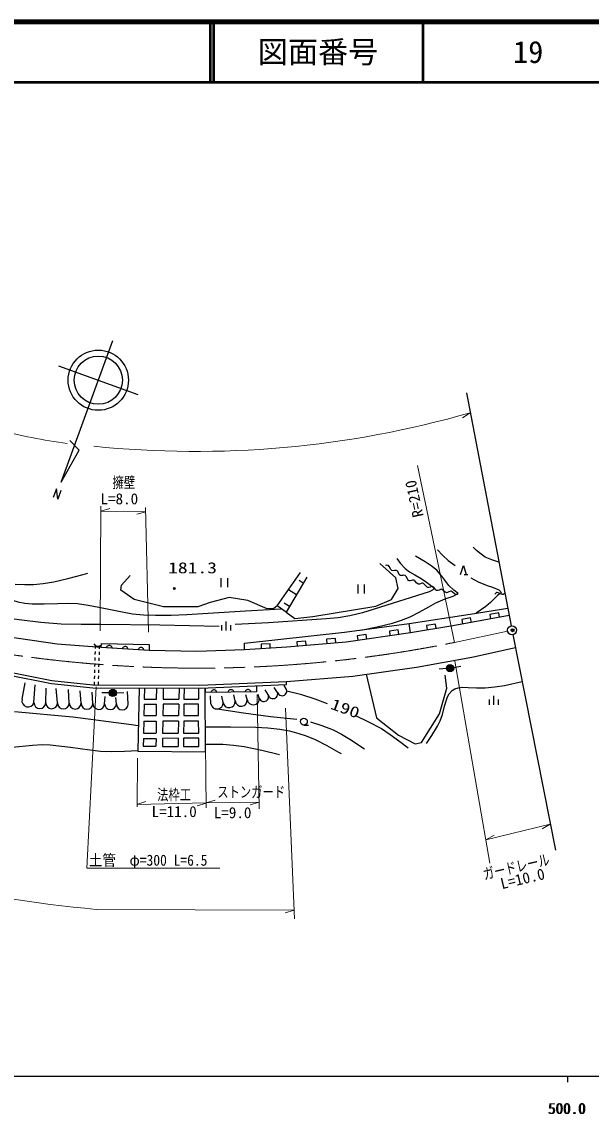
# Model space of a CAD drawing. Units: millimetres, scale not verified. Extents: x 40000 to 680000, y 20000 to 380000.
# Drawn here: x 477476 to 571934, y 198715 to 380000 of the extents above; entities that cross this region are included whole.
import ezdxf
from ezdxf.enums import TextEntityAlignment as Align

# ---------------------------------------------------------------- set-up
doc = ezdxf.new("R2010")
doc.units = ezdxf.units.MM
doc.header["$LTSCALE"] = 1000
doc.header["$PDMODE"] = 32
doc.header["$PDSIZE"] = 500
doc.linetypes.add('CHAIN', pattern=[18.5, 12, -1.5, 3.5, -1.5])
for name, color, linetype, lineweight in [('M-BGD', 7, 'Continuous', 25), ('M-BMK', 2, 'CHAIN', 13), ('M-BMK-OTRS', 5, 'Continuous', 25), ('M-BMK-SRVR', 3, 'Continuous', 25), ('M-STR-HTXT', 7, 'Continuous', 13), ('M-TTL', 2, 'Continuous', 140), ('M-TTL-BAND', 7, 'Continuous', 25), ('M-TTL-LINE', 7, 'Continuous', 50)]:
    doc.layers.add(name, color=color, linetype=linetype, lineweight=lineweight)
doc.layers.add('M-OTRS', color=6, linetype='Continuous')
doc.layers.add('M-TTL-TXT', color=7, linetype='Continuous')
doc.styles.add('ＭＳ ゴシック', font='')
doc.styles.get('ＭＳ ゴシック').set_extended_font_data('MS Gothic')

msp = doc.modelspace()

# ---------------------------------------------------------------- linework, layer by layer
at = {"layer": 'M-BGD'}
for p, q in [((539515, 287729), (536882, 290094)), ((519860, 283058), (523713, 288589)), ((538034, 289825), (537819, 289795)), ((538215, 289798), (538034, 289825)), ((538303, 289746), (538215, 289798)), ((538415, 289601), (538303, 289746)), ((538687, 289125), (538415, 289601)), ((538799, 288980), (538687, 289125)), ((538887, 288929), (538799, 288980)), ((539068, 288901), (538887, 288929)), ((539284, 288932), (539068, 288901)), ((539487, 288961), (539284, 288932)), ((539657, 288935), (539487, 288961)), ((539740, 288886), (539657, 288935)), ((539845, 288750), (539740, 288886)), ((540101, 288302), (539845, 288750)), ((540207, 288166), (540101, 288302)), ((550284, 288299), (550734, 289799)), ((550734, 289799), (551184, 288299)), ((550884, 288299), (551484, 288299)), ((493876, 285684), (494029, 286523)), ((494029, 286523), (495441, 288087)), ((510488, 287657), (510488, 286157)), ((511628, 286157), (511628, 287657)), ((524743, 287826), (521310, 282028)), ((524171, 286860), (523465, 287278)), ((533213, 286632), (533213, 285132)), ((534353, 285132), (534353, 286632)), ((539934, 285974), (539515, 287729)), ((540289, 288117), (540207, 288166)), ((540460, 288091), (540289, 288117)), ((540662, 288120), (540460, 288091)), ((540878, 288151), (540662, 288120)), ((541059, 288123), (540878, 288151)), ((541147, 288072), (541059, 288123)), ((541259, 287927), (541147, 288072)), ((541531, 287451), (541259, 287927)), ((541643, 287306), (541531, 287451)), ((541731, 287254), (541643, 287306)), ((541912, 287226), (541731, 287254)), ((542127, 287257), (541912, 287226)), ((542303, 287337), (542111, 287267)), ((542475, 287346), (542303, 287337)), ((542566, 287315), (542475, 287346)), ((542697, 287203), (542566, 287315)), ((543039, 286816), (542697, 287203)), ((543170, 286704), (543039, 286816)), ((543261, 286673), (543170, 286704)), ((543433, 286682), (543261, 286673)), ((543625, 286752), (543433, 286682)), ((543830, 286826), (543625, 286752)), ((544013, 286835), (543830, 286826)), ((544110, 286803), (544013, 286835)), ((544249, 286684), (544110, 286803)), ((544612, 286273), (544249, 286684)), ((496089, 284119), (493876, 285684)), ((523026, 284927), (521706, 285708)), ((538790, 284105), (539934, 285974)), ((544751, 286154), (544612, 286273)), ((544847, 286121), (544751, 286154)), ((545030, 286130), (544847, 286121)), ((545235, 286204), (545030, 286130)), ((545427, 286274), (545235, 286204)), ((545600, 286283), (545427, 286274)), ((545690, 286252), (545600, 286283)), ((545821, 286140), (545690, 286252)), ((546163, 285753), (545821, 286140)), ((546294, 285641), (546163, 285753)), ((546385, 285610), (546294, 285641)), ((546557, 285619), (546385, 285610)), ((546750, 285689), (546557, 285619)), ((546918, 285788), (546736, 285694)), ((547088, 285819), (546918, 285788)), ((547182, 285800), (547088, 285819)), ((547326, 285706), (547182, 285800)), ((547715, 285367), (547326, 285706)), ((547860, 285273), (547715, 285367)), ((547954, 285254), (547860, 285273)), ((548123, 285286), (547954, 285254)), ((548305, 285380), (548123, 285286)), ((548487, 285474), (548305, 285380)), ((548657, 285505), (548487, 285474)), ((548751, 285486), (548657, 285505)), ((548895, 285392), (548751, 285486)), ((549284, 285053), (548895, 285392)), ((549428, 284959), (549284, 285053)), ((549523, 284940), (549428, 284959)), ((549692, 284972), (549523, 284940)), ((549874, 285066), (549692, 284972)), ((556092, 285181), (555940, 285026)), ((556253, 285269), (556092, 285181)), ((556354, 285281), (556253, 285269)), ((556531, 285234), (556354, 285281)), ((557036, 285020), (556531, 285234)), ((557213, 284973), (557036, 285020)), ((557314, 284985), (557213, 284973)), ((557475, 285073), (557314, 284985)), ((557628, 285228), (557475, 285073)), ((500972, 282937), (496089, 284119)), ((506669, 282922), (500972, 282937)), ((508729, 283647), (506669, 282922)), ((511895, 284487), (508729, 283647)), ((514985, 283991), (511895, 284487)), ((518189, 282579), (514985, 283991)), ((519860, 283058), (519296, 282617)), ((521310, 282028), (519860, 283058)), ((521882, 282994), (521004, 283514)), ((525781, 281282), (536196, 283037)), ((536196, 283037), (538790, 284105)), ((519296, 282617), (518189, 282579)), ((521310, 282028), (522767, 280977)), ((522767, 280977), (525781, 281282)), ((541729, 280173), (551863, 281723)), ((558324, 281489), (549002, 279756)), ((551932, 281064), (550458, 280790)), ((551863, 281723), (558091, 282705)), ((552070, 280326), (551932, 281064)), ((556594, 281930), (555119, 281656)), ((555119, 281656), (555256, 280919)), ((556731, 281193), (556594, 281930)), ((510587, 279866), (510587, 278966)), ((511337, 280466), (511337, 278966)), ((512087, 279866), (512087, 278966)), ((530992, 278684), (541729, 280173)), ((541968, 278624), (541729, 280173)), ((549002, 279756), (541968, 278624)), ((546106, 280050), (544625, 279811)), ((544625, 279811), (544744, 279071)), ((546225, 279309), (546106, 280050)), ((550458, 280790), (550595, 280052)), ((483341, 276740), (474639, 277993)), ((514432, 276868), (530992, 278684)), ((529521, 277670), (528026, 277538)), ((528026, 277538), (528092, 276791)), ((529586, 276923), (529521, 277670)), ((541968, 278624), (531298, 277074)), ((534600, 278311), (533115, 278096)), ((533115, 278096), (533223, 277353)), ((534708, 277569), (534600, 278311)), ((539935, 279086), (538450, 278870)), ((538450, 278870), (538558, 278128)), ((540043, 278344), (539935, 279086)), ((490645, 276138), (483341, 276740)), ((489685, 275982), (489699, 276500)), ((490349, 276412), (490331, 275937)), ((490645, 276138), (490706, 276840)), ((498580, 275680), (490645, 276138)), ((490706, 276840), (498611, 276657)), ((491516, 276208), (491469, 276090)), ((491581, 276304), (491516, 276208)), ((491687, 276398), (491581, 276304)), ((491790, 276452), (491687, 276398)), ((491912, 276485), (491790, 276452)), ((492072, 276476), (491912, 276485)), ((492189, 276429), (492072, 276476)), ((492286, 276364), (492189, 276429)), ((492380, 276258), (492286, 276364)), ((492434, 276155), (492380, 276258)), ((492467, 276033), (492434, 276155)), ((494161, 276055), (494114, 275938)), ((494226, 276152), (494161, 276055)), ((494332, 276246), (494226, 276152)), ((494435, 276300), (494332, 276246)), ((494557, 276333), (494435, 276300)), ((494717, 276324), (494557, 276333)), ((494834, 276277), (494717, 276324)), ((494931, 276211), (494834, 276277)), ((495025, 276106), (494931, 276211)), ((495079, 276002), (495025, 276106)), ((495112, 275880), (495079, 276002)), ((496806, 275903), (496759, 275785)), ((496871, 275999), (496806, 275903)), ((496977, 276093), (496871, 275999)), ((497080, 276147), (496977, 276093)), ((497202, 276180), (497080, 276147)), ((497362, 276171), (497202, 276180)), ((497479, 276124), (497362, 276171)), ((497576, 276059), (497479, 276124)), ((497670, 275953), (497576, 276059)), ((497724, 275850), (497670, 275953)), ((497757, 275728), (497724, 275850)), ((498611, 276657), (498580, 275680)), ((506516, 275522), (498580, 275680)), ((514432, 275800), (506516, 275522)), ((514432, 275800), (514432, 276868)), ((521464, 276206), (514432, 275800)), ((518653, 276795), (517156, 276708)), ((517156, 276708), (517199, 275959)), ((518697, 276046), (518653, 276795)), ((531298, 277074), (521464, 276206)), ((524603, 277236), (523109, 277104)), ((523109, 277104), (523175, 276357)), ((524669, 276489), (524603, 277236)), ((552161, 274570), (559359, 276177)), ((489632, 273983), (489645, 274483)), ((489658, 274983), (489672, 275483)), ((490276, 274438), (490258, 273938)), ((490313, 275437), (490295, 274937)), ((542981, 272901), (552161, 274570)), ((475253, 272106), (482477, 270682)), ((489579, 271984), (489592, 272484)), ((489605, 272984), (489619, 273483)), ((490202, 272439), (490184, 271939)), ((490239, 273438), (490221, 272939)), ((532387, 271426), (542981, 272901)), ((547931, 272669), (546737, 272546)), ((549118, 272837), (550298, 273052)), ((475157, 271615), (482402, 270187)), ((477517, 267567), (478048, 270292)), ((482402, 270187), (489245, 269467)), ((482477, 270682), (489272, 269967)), ((489525, 269966), (489539, 270484)), ((489552, 270984), (489566, 271484)), ((490129, 270440), (490111, 269965)), ((490166, 271440), (490147, 270940)), ((507027, 269921), (521365, 270527)), ((521365, 270527), (532387, 271426)), ((521386, 270028), (521365, 270527)), ((534624, 271737), (536325, 264476)), ((547968, 269413), (547688, 271555)), ((479487, 267026), (479696, 269956)), ((481441, 266995), (481484, 269421)), ((483395, 266964), (483193, 269360)), ((485349, 266933), (485208, 269207)), ((487304, 266903), (487130, 268994)), ((489258, 266872), (489145, 268750)), ((489245, 269467), (507037, 269421)), ((489272, 269967), (507027, 269921)), ((491973, 268613), (490773, 268613)), ((493172, 268641), (494371, 268698)), ((495121, 266780), (495017, 268879)), ((496914, 269447), (496725, 258949)), ((497817, 269445), (497780, 267577)), ((499838, 267581), (499875, 269439)), ((500945, 269437), (500908, 267584)), ((503574, 269430), (503538, 267589)), ((504410, 269428), (504373, 267591)), ((506784, 269421), (506792, 267596)), ((507037, 269421), (521386, 270028)), ((507950, 258852), (507899, 269484)), ((507927, 268695), (507925, 269458)), ((516411, 268787), (507927, 268695)), ((508880, 268825), (508841, 268705)), ((508939, 268926), (508880, 268825)), ((509038, 269027), (508939, 268926)), ((509137, 269088), (509038, 269027)), ((509257, 269129), (509137, 269088)), ((509417, 269131), (509257, 269129)), ((509537, 269092), (509417, 269131)), ((509638, 269034), (509537, 269092)), ((509739, 268935), (509638, 269034)), ((509800, 268835), (509739, 268935)), ((509841, 268716), (509800, 268835)), ((511708, 268856), (511669, 268735)), ((511767, 268956), (511708, 268856)), ((511866, 269058), (511767, 268956)), ((511965, 269119), (511866, 269058)), ((512085, 269160), (511965, 269119)), ((512245, 269162), (512085, 269160)), ((512365, 269123), (512245, 269162)), ((512466, 269064), (512365, 269123)), ((512567, 268965), (512466, 269064)), ((512628, 268866), (512567, 268965)), ((512669, 268746), (512628, 268866)), ((514536, 268886), (514497, 268766)), ((514595, 268987), (514536, 268886)), ((514694, 269088), (514595, 268987)), ((514793, 269149), (514694, 269088)), ((514913, 269190), (514793, 269149)), ((515073, 269192), (514913, 269190)), ((515193, 269153), (515073, 269192)), ((515294, 269095), (515193, 269153)), ((515395, 268996), (515294, 269095)), ((515456, 268896), (515395, 268996)), ((515497, 268777), (515456, 268896)), ((516408, 269817), (516411, 268787)), ((516874, 267755), (516663, 268358)), ((518385, 268232), (517845, 269121)), ((519895, 268709), (519333, 269540)), ((521405, 269186), (521012, 269845)), ((546757, 265128), (547968, 269413)), ((491212, 266841), (491281, 268017)), ((493166, 266811), (493064, 267841)), ((497763, 266731), (497726, 264855)), ((497763, 266731), (499821, 266735)), ((497780, 267577), (499838, 267581)), ((499798, 264859), (499825, 266735)), ((500897, 266737), (500871, 264862)), ((503522, 266743), (500897, 266737)), ((500908, 267584), (503538, 267589)), ((503522, 266743), (503486, 264867)), ((504364, 266745), (504345, 264869)), ((506796, 266750), (504364, 266745)), ((504373, 267591), (506792, 267596)), ((506805, 264874), (506796, 266750)), ((508852, 266828), (508793, 268146)), ((510857, 267060), (510654, 268085)), ((512863, 267291), (512657, 268281)), ((514869, 267523), (514641, 268281)), ((554994, 267557), (554994, 266657)), ((555744, 268157), (555744, 266657)), ((556494, 267557), (556494, 266657)), ((497726, 264855), (499784, 264859)), ((500871, 264862), (503486, 264867)), ((504345, 264869), (506805, 264874)), ((543776, 260378), (546757, 265128)), ((497707, 263917), (497668, 261936)), ((497707, 263917), (499765, 263921)), ((499784, 263921), (499754, 261941)), ((500858, 263923), (500832, 261943)), ((503468, 263929), (500858, 263923)), ((503468, 263929), (503430, 261949)), ((504335, 263931), (504315, 261951)), ((506810, 263936), (504335, 263931)), ((506819, 261956), (506810, 263936)), ((524264, 263298), (525014, 263298)), ((536325, 264476), (539958, 261589)), ((497651, 261076), (497625, 259768)), ((497651, 261076), (499708, 261081)), ((497668, 261936), (499726, 261941)), ((499742, 261081), (499722, 259762)), ((500820, 261083), (500802, 259759)), ((503414, 261089), (500820, 261083)), ((500832, 261943), (503430, 261949)), ((503414, 261089), (503388, 259752)), ((504306, 261091), (504292, 259750)), ((506823, 261096), (504306, 261091)), ((504315, 261951), (506819, 261956)), ((506829, 259743), (506823, 261096)), ((539958, 261589), (542752, 260192)), ((497625, 259768), (499722, 259762)), ((500802, 259759), (503388, 259752)), ((504292, 259750), (506829, 259743)), ((542752, 260192), (543776, 260378)), ((496725, 258949), (507950, 258852))]:
    msp.add_line(p, q, dxfattribs=at)
for points in [[(546465, 292379), (547277, 291493), (548232, 290619), (549386, 289756)], [(556630, 290344), (555469, 290708), (554373, 291181), (553664, 291640), (552900, 292288), (552366, 292796)], [(539670, 290948), (540274, 290147), (541088, 289265), (541772, 288739), (542659, 288213), (543705, 287641), (544617, 287030), (545299, 286535), (545876, 285969), (545607, 285688), (545080, 285399), (535918, 282514), (534007, 281932), (531881, 281406), (529939, 281100), (527948, 280894), (518401, 280245), (512891, 279983)], [(533747, 279066), (536414, 279599), (538990, 280220), (540492, 280684), (541904, 281233), (543421, 282001), (545006, 282920), (546188, 283566), (547705, 284254), (549016, 284703), (549874, 285109), (549140, 285667), (548324, 286455), (547343, 287795), (546310, 288971), (545399, 289692), (544367, 290370), (542769, 291306)], [(476379, 286662), (477974, 286597), (479430, 286639), (481011, 286797), (482781, 287089), (485130, 287620), (487667, 288302), (488432, 288517)], [(459702, 287755), (462886, 287367), (466051, 286875), (468009, 286470), (469947, 285959), (473363, 284793), (476803, 283742), (477969, 283528), (479182, 283410), (481176, 283388), (483389, 283469), (484999, 283506), (486723, 283440), (488505, 283210), (490275, 282875), (493020, 282280), (495858, 281777), (497643, 281596), (499636, 281503), (502240, 281518), (504851, 281637), (514604, 282264), (520515, 282592)], [(551949, 287729), (553206, 287075), (554675, 286451), (555550, 286200), (556641, 285715), (556896, 285464), (557016, 285226), (556401, 284811), (555844, 284261), (555241, 283626), (554484, 282994), (552863, 281881)], [(510189, 279628), (500391, 279845), (490592, 279955), (487296, 279953), (484019, 280062), (480630, 280340), (477046, 280739), (476190, 280841)], [(544592, 260239), (545526, 261562), (546467, 263103), (546894, 264005), (547256, 265053), (547584, 266443), (548084, 267963), (548386, 268475), (548881, 269022), (549320, 269302), (549867, 269482), (550666, 269560), (551514, 269530), (552904, 269452), (554357, 269477), (555965, 269628), (557531, 269877), (560479, 270509)], [(528181, 266798), (526120, 267576), (523935, 268284), (521440, 268898)], [(476247, 265556), (485944, 264667), (495658, 263371), (496800, 263206)], [(523107, 264222), (518730, 264682), (514274, 265254), (509535, 265995)], [(532854, 264891), (535019, 263841), (537124, 262694), (538600, 261740), (540215, 260560), (541581, 259502)], [(507882, 262981), (512096, 263012), (516275, 262938), (518295, 262814), (520295, 262587), (521868, 262306), (523409, 261917), (524668, 261494), (526133, 260877), (528098, 259883), (530030, 258791), (530450, 258547)], [(525367, 263842), (527272, 263210), (529129, 262479), (530522, 261783), (531899, 260973), (534332, 259359)], [(496731, 259030), (494530, 258884), (492332, 258845), (490537, 258918), (488731, 259101), (485552, 259561), (482175, 259943), (480825, 259984), (479232, 259921), (475874, 259554)], [(520233, 258357), (517294, 259061), (514348, 259654), (512575, 259912), (510817, 260065), (507913, 260091)]]:
    msp.add_lwpolyline(points, dxfattribs=at)
for centre, radius in [((502773, 285957), 150), ((502773, 285957), 90), ((502773, 285957), 30), ((548527, 272730), 600), ((548527, 272730), 528), ((548527, 272730), 456), ((548527, 272730), 384), ((548527, 272730), 312), ((548527, 272730), 240), ((548527, 272730), 168), ((548527, 272730), 96), ((548527, 272730), 24), ((492573, 268613), 600), ((492573, 268613), 528), ((492573, 268613), 456), ((492573, 268613), 384), ((492573, 268613), 312), ((492573, 268613), 240), ((492573, 268613), 168), ((492573, 268613), 96), ((492573, 268613), 24), ((524264, 263868), 570)]:
    msp.add_circle(centre, radius, dxfattribs=at)
for centre, radius, start, end in [((490143, 277338), 949, 217.8063, 305.02646), ((519140, 268471), 792, 197.52557, 17.52557), ((520650, 268947), 792, 197.52557, 17.52557), ((478507, 267317), 1022, 165.86179, 343.41535), ((480464, 267010), 977, 179.09995, 359.09994), ((482418, 266979), 977, 179.09995, 359.09994), ((484372, 266949), 977, 179.09995, 359.09994), ((486326, 266918), 977, 179.09995, 359.09994), ((488281, 266887), 977, 179.09995, 359.09994), ((490235, 266857), 977, 179.09995, 359.09994), ((492189, 266826), 977, 179.09995, 359.09994), ((494143, 266795), 977, 179.09995, 359.09994), ((509853, 266953), 1010, 187.14005, 6.05155), ((511859, 267185), 1010, 187.14005, 6.05155), ((513865, 267417), 1010, 187.14005, 6.05155), ((515871, 267649), 1010, 187.14005, 6.05155), ((517629, 267994), 792, 197.52557, 17.52557)]:
    msp.add_arc(centre, radius, start, end, dxfattribs=at)
at = {"layer": 'M-BMK'}
msp.add_line((549285, 277010), (558061, 278877), dxfattribs=at)
msp.add_arc((506686, 487105), 214370, 257.66214, 281.46182, dxfattribs=at)
at = {"layer": 'M-BMK-OTRS'}
for p, q in [((551252, 318443), (558653, 279770)), ((558940, 278298), (566012, 242515))]:
    msp.add_line(p, q, dxfattribs=at)
at = {"layer": 'M-BMK-SRVR'}
for p, q in [((484005, 303613), (492556, 327105)), ((483584, 322922), (496740, 318133)), ((486997, 308909), (485460, 310533)), ((484005, 303613), (486997, 308909)), ((483219, 302519), (482697, 301061)), ((483442, 300791), (483219, 302519)), ((483970, 302241), (483442, 300791))]:
    msp.add_line(p, q, dxfattribs=at)
for centre, radius in [((490162, 320528), 5000), ((490162, 320528), 4000), ((558794, 279033), 750), ((558794, 279033), 30)]:
    msp.add_circle(centre, radius, dxfattribs=at)
at = {"layer": 'M-OTRS'}
msp.add_point((558887, 279027), dxfattribs=at)
at = {"layer": 'M-STR-HTXT'}
for p, q in [((551886, 315128), (550583, 314275)), ((543110, 306364), (549285, 277010)), ((490564, 299647), (490447, 278924)), ((490559, 298810), (492063, 299216)), ((498015, 299414), (498481, 278691)), ((490559, 298810), (498032, 298672)), ((498032, 298672), (496527, 298269)), ((555144, 240358), (549323, 273887)), ((489785, 269637), (488260, 239538)), ((516879, 249410), (516545, 268341)), ((507914, 265623), (508057, 249553)), ((521209, 266085), (522722, 231159)), ((496666, 257782), (496587, 249692)), ((496552, 250130), (498043, 250581)), ((508065, 250366), (496552, 250130)), ((508035, 250334), (506543, 249887)), ((508050, 250368), (509547, 250800)), ((508050, 250368), (516860, 250498)), ((516860, 250498), (515372, 250039)), ((554469, 244247), (565156, 246850)), ((565156, 246850), (563804, 246075)), ((554469, 244247), (555821, 245021)), ((488260, 239538), (510309, 239538)), ((522661, 232568), (489824, 232704)), ((522661, 232568), (521165, 232134))]:
    msp.add_line(p, q, dxfattribs=at)
for centre, radius, start, end in [((506283, 473744), 165042, 264.12801, 286.04041), ((500451, 420632), 111690, 255.94544, 262.0491), ((505953, 421041), 189027, 255.79125, 265.10547)]:
    msp.add_arc(centre, radius, start, end, dxfattribs=at)
at = {"layer": 'M-TTL'}
msp.add_line((680000, 380000), (40000, 380000), dxfattribs=at)
at = {"layer": 'M-TTL-BAND'}
for p, q in [((40000, 205000), (579000, 205000)), ((568000, 205000), (568000, 204000))]:
    msp.add_line(p, q, dxfattribs=at)
at = {"layer": 'M-TTL-LINE'}
for p, q in [((508747, 380000), (508747, 370000)), ((509247, 380000), (509247, 370000)), ((543997, 380000), (543997, 370000)), ((40000, 370000), (680000, 370000))]:
    msp.add_line(p, q, dxfattribs=at)

# ---------------------------------------------------------------- texts
at = {"layer": 'M-BGD', "style": 'ＭＳ ゴシック', "width": 1.3}
msp.add_text('181.3', height=1833, dxfattribs=at).set_placement((501742, 287926), align=Align.BOTTOM_LEFT)
msp.add_text('190', height=1833, rotation=339.8, dxfattribs=at).set_placement((528354, 265520), align=Align.BOTTOM_LEFT)
at = {"layer": 'M-STR-HTXT', "style": 'ＭＳ ゴシック'}
for s, width, p in [('擁壁', 0.75, (492514, 302098)), ('法枠工', 0.75, (499914, 250273)), ('ストンガード', 0.75, (509903, 250719)), ('土管\u3000φ=300 L=6.5', 0.9, (488589, 239399))]:
    msp.add_text(s, height=1833, dxfattribs=dict(at, width=width)).set_placement(p, align=Align.BOTTOM_LEFT)
for s, rotation, p in [('R=210', 102.4, (544681, 298112)), ('L=10.0', 13.3, (557249, 235508))]:
    msp.add_text(s, height=1833, rotation=rotation, dxfattribs=at).set_placement(p, align=Align.BOTTOM_LEFT)
for s, p in [('L=8.0', (490535, 299377)), ('L=11.0', (499011, 247463)), ('L=9.0', (509330, 247283))]:
    msp.add_text(s, height=1833, dxfattribs=at).set_placement(p, align=Align.BOTTOM_LEFT)
at = {"layer": 'M-STR-HTXT', "style": 'ＭＳ ゴシック', "width": 0.75}
msp.add_text('ガードレール', height=1833, rotation=13.1, dxfattribs=at).set_placement((554341, 237072), align=Align.BOTTOM_LEFT)
at = {"layer": 'M-TTL-BAND', "style": 'ＭＳ ゴシック'}
for p in [(567844, 198195), (568000, 198195)]:
    msp.add_text('500.0', height=1833, dxfattribs=at).set_placement(p, align=Align.BOTTOM_CENTER)
at = {"layer": 'M-TTL-TXT', "style": 'ＭＳ ゴシック'}
for s, p in [('図面番号', (526622, 375000)), ('19', (561497, 375000))]:
    msp.add_text(s, height=3666, dxfattribs=at).set_placement(p, align=Align.MIDDLE_CENTER)

doc.saveas('drawing.dxf')
